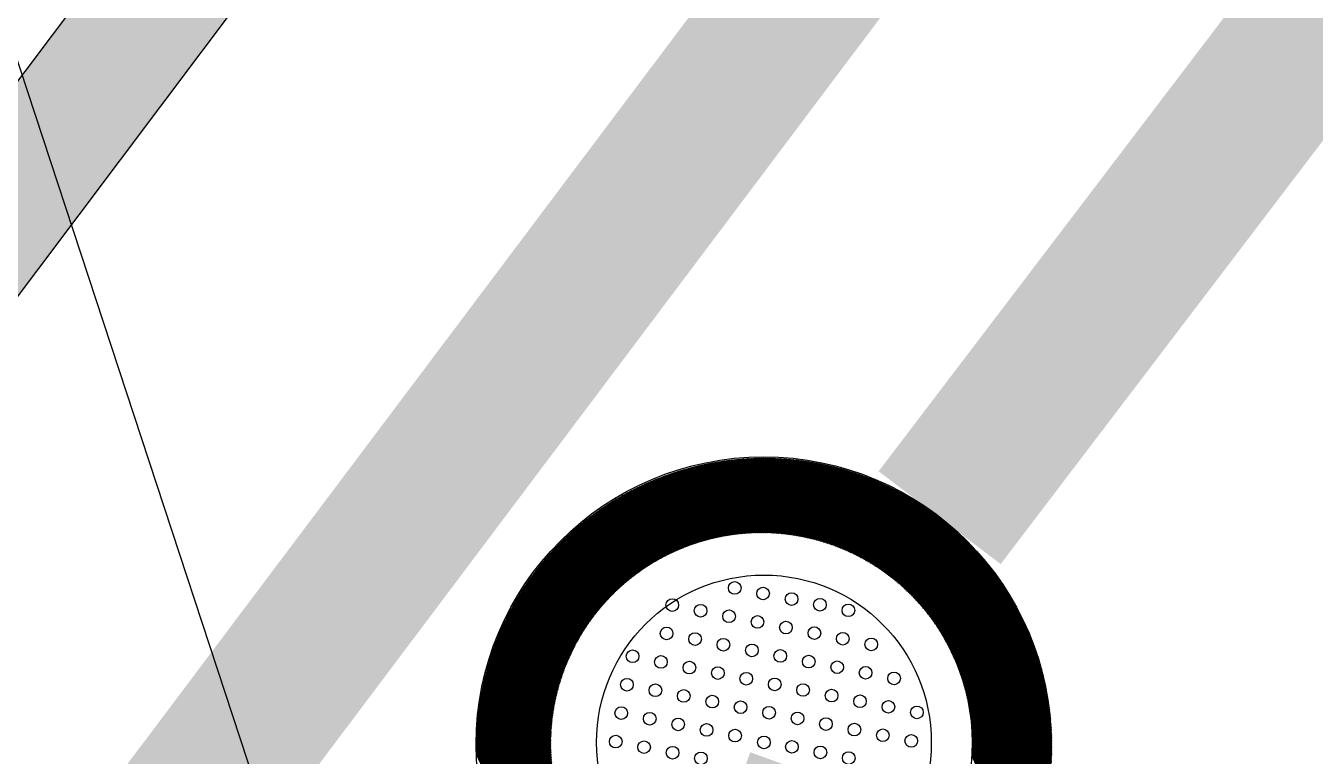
# Model space of a CAD drawing. Extents: x -111898 to 889894, y -2 to 1194865.
# Drawn here: x 476157 to 479520, y 829837 to 831743 of the extents above; entities that cross this region are included whole.
import ezdxf

# ---------------------------------------------------------------- set-up
doc = ezdxf.new("R2010")
doc.units = 0
doc.header["$LTSCALE"] = 10
doc.header["$MEASUREMENT"] = 0
for name, color, linetype in [('0-WALL', 252, 'Continuous'), ('1-单体雨水', 131, 'Continuous'), ('Gps-ZF雨水', 4, 'TG_Y'), ('WELL_ZF雨水', 4, 'Continuous'), ('WELL_雨水', 4, 'Continuous'), ('雨水标高', 4, 'Continuous')]:
    doc.layers.add(name, color=color, linetype=linetype)
doc.layers.add('GPS-ZF消防', color=1, linetype='TG_X', lineweight=60)
doc.styles.add('TG_LINETYPE', font='SIMPLEX', dxfattribs={"width": 0.8, "height": 3.5, "bigfont": 'HZTXT'})
doc.linetypes.add('TG_WX', pattern='A,3,-0.6,["WX",TG_LINETYPE,S=0.1,R=0,X=-0.52,Y=-0.15],0', length=3.6)
doc.linetypes.add('TG_X', pattern='A,5,-0.3,["X",TG_LINETYPE,S=0.1,R=0,X=-0.23,Y=-0.15],0', length=5.3)
doc.linetypes.add('TG_Y', pattern='A,2,-0.3,["Y",TG_LINETYPE,S=0.1,R=0,X=-0.25,Y=-0.15],0', length=2.3)

# ---------------------------------------------------------------- blocks, each defined once
blk = doc.blocks.new('虹吸井')
at = {"layer": 'WELL_ZF雨水', "color": 9, "linetype": 'Continuous'}
for p, q in [((-17252.1, -4222.3), (-16525, -3495.2)), ((-17252.1, -4220), (-16527.4, -3495.3)), ((-17252, -4217.7), (-16529.7, -3495.4)), ((-17251.9, -4215.4), (-16532, -3495.5)), ((-17251.8, -4213), (-16534.4, -3495.6)), ((-17251.7, -4210.7), (-16536.7, -3495.7)), ((-17251.6, -4208.3), (-16539.1, -3495.8)), ((-17251.5, -4205.9), (-16541.4, -3495.9)), ((-17251.3, -4203.6), (-16543.8, -3496)), ((-17251.2, -4201.2), (-16546.2, -3496.2)), ((-17251.1, -4198.8), (-16548.6, -3496.3)), ((-17250.9, -4196.4), (-16551, -3496.5)), ((-17250.7, -4194), (-16553.4, -3496.6)), ((-17250.6, -4191.6), (-16555.8, -3496.8)), ((-17250.4, -4189.2), (-16558.2, -3497)), ((-17250.2, -4186.7), (-16560.6, -3497.2)), ((-17250, -4184.3), (-16563.1, -3497.4)), ((-16864.1, -3836.6), (-16522.7, -3495.2)), ((-16850.4, -3825.1), (-16520.4, -3495.1)), ((-16839.7, -3816.7), (-16518.1, -3495.1)), ((-16830.6, -3809.8), (-16515.8, -3495)), ((-16822.5, -3804), (-16513.6, -3495)), ((-16815.1, -3798.8), (-16511.3, -3494.9)), ((-16808.3, -3794.2), (-16509, -3494.9)), ((-16801.8, -3789.9), (-16506.7, -3494.9)), ((-16795.7, -3786.1), (-16504.5, -3494.9)), ((-16789.8, -3782.5), (-16502.2, -3494.9)), ((-16784.2, -3779.1), (-16500, -3494.9)), ((-16778.8, -3776), (-16497.8, -3494.9)), ((-16773.6, -3773), (-16495.5, -3494.9)), ((-16768.6, -3770.2), (-16493.3, -3495)), ((-16763.7, -3767.6), (-16491.1, -3495)), ((-16758.9, -3765.1), (-16488.9, -3495)), ((-16754.3, -3762.7), (-16486.7, -3495.1)), ((-16749.8, -3760.4), (-16484.5, -3495.1)), ((-16745.3, -3758.2), (-16482.3, -3495.2)), ((-16741, -3756.1), (-16480.1, -3495.2)), ((-16736.8, -3754.1), (-16478, -3495.3)), ((-16732.6, -3752.2), (-16475.8, -3495.4)), ((-16728.5, -3750.3), (-16473.6, -3495.5)), ((-16724.5, -3748.6), (-16471.5, -3495.5)), ((-16720.5, -3746.9), (-16469.3, -3495.6)), ((-16716.6, -3745.2), (-16467.2, -3495.7)), ((-16712.8, -3743.6), (-16465, -3495.8)), ((-16709, -3742.1), (-16462.9, -3495.9)), ((-16705.3, -3740.6), (-16460.8, -3496.1)), ((-16701.6, -3739.2), (-16458.6, -3496.2)), ((-16698, -3737.8), (-16456.5, -3496.3)), ((-16694.4, -3736.5), (-16454.4, -3496.4)), ((-16690.9, -3735.2), (-16452.3, -3496.6)), ((-16687.4, -3734), (-16450.2, -3496.7)), ((-16684, -3732.7), (-16448.1, -3496.9)), ((-16680.6, -3731.6), (-16446, -3497)), ((-16677.2, -3730.5), (-16443.9, -3497.2)), ((-16673.8, -3729.4), (-16441.8, -3497.4)), ((-17249.8, -4181.8), (-16565.5, -3497.6)), ((-17249.6, -4179.4), (-16568, -3497.8)), ((-17249.4, -4176.9), (-16570.4, -3498)), ((-17249.2, -4174.5), (-16572.9, -3498.2)), ((-17248.9, -4172), (-16575.4, -3498.5)), ((-17248.7, -4169.5), (-16577.9, -3498.7)), ((-17248.4, -4167), (-16580.4, -3499)), ((-17248.1, -4164.5), (-16582.9, -3499.2)), ((-17247.9, -4161.9), (-16585.4, -3499.5)), ((-17247.6, -4159.4), (-16588, -3499.8)), ((-17247.3, -4156.9), (-16590.5, -3500.1)), ((-17247, -4154.3), (-16593, -3500.4)), ((-17246.7, -4151.8), (-16595.6, -3500.7)), ((-17246.3, -4149.2), (-16598.2, -3501)), ((-17246, -4146.6), (-16600.8, -3501.4)), ((-17245.7, -4144), (-16603.4, -3501.7)), ((-17245.3, -4141.4), (-16606, -3502.1)), ((-17244.9, -4138.8), (-16608.6, -3502.4)), ((-17244.5, -4136.2), (-16611.2, -3502.8)), ((-17244.2, -4133.5), (-16613.8, -3503.2)), ((-17243.8, -4130.9), (-16616.5, -3503.6)), ((-17243.3, -4128.2), (-16619.1, -3504)), ((-17242.9, -4125.6), (-16621.8, -3504.5)), ((-17242.5, -4122.9), (-16624.5, -3504.9)), ((-17242, -4120.2), (-16627.2, -3505.3)), ((-17241.6, -4117.5), (-16629.9, -3505.8)), ((-17241.1, -4114.8), (-16632.6, -3506.3)), ((-17240.6, -4112), (-16635.3, -3506.8)), ((-17240.1, -4109.3), (-16638.1, -3507.3)), ((-17239.6, -4106.5), (-16640.8, -3507.8)), ((-17239.1, -4103.8), (-16643.6, -3508.3)), ((-17238.5, -4101), (-16646.4, -3508.8)), ((-17238, -4098.2), (-16649.2, -3509.4)), ((-17237.4, -4095.4), (-16652, -3510)), ((-17236.8, -4092.5), (-16654.8, -3510.5)), ((-17236.2, -4089.7), (-16657.7, -3511.1)), ((-17235.6, -4086.8), (-16660.5, -3511.7)), ((-17235, -4084), (-16663.4, -3512.4)), ((-17234.4, -4081.1), (-16666.3, -3513)), ((-17233.7, -4078.2), (-16669.2, -3513.7)), ((-17233, -4075.3), (-16672.1, -3514.3)), ((-17232.3, -4072.3), (-16675, -3515)), ((-17231.6, -4069.4), (-16678, -3515.7)), ((-17230.9, -4066.4), (-16680.9, -3516.4)), ((-17230.2, -4063.4), (-16683.9, -3517.2)), ((-17229.4, -4060.4), (-16686.9, -3517.9)), ((-17228.7, -4057.4), (-16689.9, -3518.7)), ((-17227.9, -4054.4), (-16693, -3519.5)), ((-17227.1, -4051.3), (-16696, -3520.3)), ((-17226.2, -4048.3), (-16699.1, -3521.1)), ((-17225.4, -4045.2), (-16702.2, -3522)), ((-17224.5, -4042.1), (-16705.3, -3522.8)), ((-17223.6, -4038.9), (-16708.4, -3523.7)), ((-17222.7, -4035.8), (-16711.6, -3524.6)), ((-17221.8, -4032.6), (-16714.8, -3525.6)), ((-17220.8, -4029.4), (-16718, -3526.5)), ((-17219.9, -4026.2), (-16721.2, -3527.5)), ((-17218.9, -4022.9), (-16724.4, -3528.5)), ((-17217.9, -4019.7), (-16727.7, -3529.5)), ((-17216.8, -4016.4), (-16731, -3530.6)), ((-16670.5, -3728.3), (-16439.8, -3497.5)), ((-16667.3, -3727.3), (-16437.7, -3497.7)), ((-16664, -3726.3), (-16435.6, -3497.9)), ((-17215.7, -4013.1), (-16734.3, -3531.6)), ((-17214.6, -4009.7), (-16737.6, -3532.7)), ((-17213.5, -4006.4), (-16741, -3533.8)), ((-17212.4, -4003), (-16744.4, -3535)), ((-17211.2, -3999.6), (-16747.8, -3536.2)), ((-17210, -3996.1), (-16751.3, -3537.4)), ((-17208.8, -3992.6), (-16754.7, -3538.6)), ((-17207.5, -3989.1), (-16758.2, -3539.9)), ((-17206.2, -3985.6), (-16761.8, -3541.2)), ((-17204.9, -3982), (-16765.4, -3542.5)), ((-17203.5, -3978.4), (-16769, -3543.8)), ((-17202.1, -3974.8), (-16772.6, -3545.2)), ((-17200.7, -3971.1), (-16776.3, -3546.7)), ((-17199.2, -3967.4), (-16780, -3548.1)), ((-17197.7, -3963.6), (-16783.7, -3549.6)), ((-17196.2, -3959.8), (-16787.5, -3551.2)), ((-17194.6, -3956), (-16791.4, -3552.8)), ((-17193, -3952.1), (-16795.2, -3554.4)), ((-17191.3, -3948.2), (-16799.2, -3556.1)), ((-17189.6, -3944.2), (-16803.1, -3557.8)), ((-17187.8, -3940.2), (-16807.1, -3559.6)), ((-17186, -3936.2), (-16811.2, -3561.4)), ((-17184.1, -3932), (-16815.3, -3563.3)), ((-17182.2, -3927.9), (-16819.5, -3565.2)), ((-17180.2, -3923.6), (-16823.7, -3567.2)), ((-17178.1, -3919.3), (-16828, -3569.3)), ((-17176, -3915), (-16832.4, -3571.4)), ((-17173.8, -3910.5), (-16836.8, -3573.6)), ((-17171.5, -3906), (-16841.4, -3575.8)), ((-17169.2, -3901.4), (-16845.9, -3578.2)), ((-17166.8, -3896.7), (-16850.6, -3580.6)), ((-17164.2, -3892), (-16855.4, -3583.1)), ((-17161.6, -3887.1), (-16860.2, -3585.7)), ((-17158.9, -3882.2), (-16865.2, -3588.5)), ((-17156.1, -3877.1), (-16870.3, -3591.3)), ((-17153.1, -3871.9), (-16875.5, -3594.2)), ((-17150, -3866.6), (-16880.8, -3597.3)), ((-17146.8, -3861.1), (-16886.3, -3600.5)), ((-17143.4, -3855.4), (-16891.9, -3603.9)), ((-17139.9, -3849.6), (-16897.7, -3607.5)), ((-17136.1, -3843.6), (-16903.7, -3611.3)), ((-17132.1, -3837.4), (-16910, -3615.3)), ((-17127.8, -3830.9), (-16916.5, -3619.5)), ((-17123.3, -3824.1), (-16923.3, -3624.1)), ((-17118.4, -3816.9), (-16930.4, -3629)), ((-17113, -3809.3), (-16938, -3634.3)), ((-17107.2, -3801.2), (-16946.2, -3640.2)), ((-17100.6, -3792.4), (-16955, -3646.8)), ((-17093.1, -3782.7), (-16964.7, -3654.3)), ((-17084.2, -3771.5), (-16975.8, -3663.1)), ((-17073, -3758.1), (-16989.3, -3674.4)), ((-17056, -3738.9), (-17008.5, -3691.3)), ((-17252.2, -4224.6), (-16920.4, -3892.9)), ((-17252.4, -4233.8), (-16953, -3934.4)), ((-17252.3, -4226.9), (-16931.9, -3906.6)), ((-17252.3, -4229.2), (-16940.3, -3917.2)), ((-17252.3, -4231.5), (-16947.2, -3926.3)), ((-17252.5, -4240.6), (-16967, -3955.2)), ((-17252.5, -4242.9), (-16970.9, -3961.3)), ((-17252.5, -4245.1), (-16974.5, -3967.2)), ((-17252.4, -4236.1), (-16958.2, -3941.8)), ((-17252.4, -4238.4), (-16962.8, -3948.7)), ((-17252.5, -4247.4), (-16977.9, -3972.8)), ((-17252.5, -4249.6), (-16981, -3978.1)), ((-17252.4, -4251.8), (-16984, -3983.4)), ((-17252.4, -4254), (-16986.8, -3988.4)), ((-17252.4, -4256.3), (-16989.4, -3993.3)), ((-17252.3, -4258.5), (-16991.9, -3998)), ((-17252.3, -4260.7), (-16994.3, -4002.7)), ((-17252.3, -4262.9), (-16996.6, -4007.2)), ((-17252.2, -4265.1), (-16998.8, -4011.6)), ((-17252.1, -4267.2), (-17000.9, -4016)), ((-17252.1, -4269.4), (-17002.9, -4020.2)), ((-17252, -4271.6), (-17004.8, -4024.4)), ((-17251.9, -4273.8), (-17006.6, -4028.5)), ((-17251.8, -4275.9), (-17008.4, -4032.5)), ((-17251.7, -4278.1), (-17010.1, -4036.5)), ((-17251.6, -4280.2), (-17011.8, -4040.3)), ((-17251.5, -4282.4), (-17013.4, -4044.2)), ((-17251.4, -4284.5), (-17014.9, -4047.9)), ((-17251.3, -4286.6), (-17016.4, -4051.7)), ((-17251.2, -4288.7), (-17017.8, -4055.3)), ((-17251.1, -4290.9), (-17019.2, -4059)), ((-17250.9, -4293), (-17020.5, -4062.5)), ((-17250.8, -4295.1), (-17021.8, -4066.1)), ((-17250.6, -4297.2), (-17023, -4069.6)), ((-17250.5, -4299.3), (-17024.2, -4073)), ((-17250.3, -4301.4), (-17025.4, -4076.4)), ((-17250.2, -4303.4), (-17026.5, -4079.8)), ((-17250, -4305.5), (-17027.6, -4083.1)), ((-17249.8, -4307.6), (-17028.7, -4086.4)), ((-17249.7, -4309.7), (-17029.7, -4089.7)), ((-17249.5, -4311.7), (-17030.7, -4092.9)), ((-17249.3, -4313.8), (-17031.7, -4096.2)), ((-17249.1, -4315.8), (-17032.6, -4099.3)), ((-17248.9, -4317.9), (-17033.5, -4102.5)), ((-17248.7, -4319.9), (-17034.4, -4105.6)), ((-17248.5, -4322), (-17035.2, -4108.7)), ((-17248.3, -4324), (-17036, -4111.8)), ((-17248.1, -4326), (-17036.8, -4114.8)), ((-17247.8, -4328.1), (-17037.6, -4117.8)), ((-17247.6, -4330.1), (-17038.4, -4120.8)), ((-17247.4, -4332.1), (-17039.1, -4123.8)), ((-17247.1, -4334.1), (-17039.8, -4126.7)), ((-17246.9, -4336.1), (-17040.5, -4129.6)), ((-17246.7, -4338.1), (-17041.1, -4132.6)), ((-17246.4, -4340.1), (-17041.8, -4135.4)), ((-17246.1, -4342.1), (-17042.4, -4138.3)), ((-17245.9, -4344.1), (-17043, -4141.1)), ((-17245.6, -4346), (-17043.5, -4144)), ((-17245.3, -4348), (-17044.1, -4146.8)), ((-17245.1, -4350), (-17044.6, -4149.5)), ((-17244.8, -4351.9), (-17045.2, -4152.3)), ((-17244.5, -4353.9), (-17045.7, -4155.1)), ((-17244.2, -4355.9), (-17046.1, -4157.8)), ((-17243.9, -4357.8), (-17046.6, -4160.5)), ((-17243.6, -4359.8), (-17047.1, -4163.2)), ((-17243.3, -4361.7), (-17047.5, -4165.9)), ((-17243, -4363.6), (-17047.9, -4168.5)), ((-17242.7, -4365.6), (-17048.3, -4171.2)), ((-17242.4, -4367.5), (-17048.7, -4173.8)), ((-17242.1, -4369.4), (-17049.1, -4176.4)), ((-17241.7, -4371.3), (-17049.4, -4179)), ((-17241.4, -4373.3), (-17049.8, -4181.6)), ((-17241.1, -4375.2), (-17050.1, -4184.2)), ((-17240.7, -4377.1), (-17050.4, -4186.8)), ((-17240.4, -4379), (-17050.7, -4189.3)), ((-17240, -4380.9), (-17051, -4191.8)), ((-17239.7, -4382.8), (-17051.3, -4194.4)), ((-17239.3, -4384.6), (-17051.5, -4196.9)), ((-17239, -4386.5), (-17051.8, -4199.4)), ((-17238.6, -4388.4), (-17052, -4201.8)), ((-17238.2, -4390.3), (-17052.3, -4204.3)), ((-17237.9, -4392.2), (-17052.5, -4206.8)), ((-17237.5, -4394), (-17052.7, -4209.2)), ((-17237.1, -4395.9), (-17052.8, -4211.6)), ((-17236.7, -4397.8), (-17053, -4214.1)), ((-17236.3, -4399.6), (-17053.2, -4216.5)), ((-17235.9, -4401.5), (-17053.3, -4218.9)), ((-17235.5, -4403.3), (-17053.5, -4221.3)), ((-17235.1, -4405.2), (-17053.6, -4223.6)), ((-17234.7, -4407), (-17053.7, -4226)), ((-17234.3, -4408.8), (-17053.8, -4228.3)), ((-17233.9, -4410.7), (-17053.9, -4230.7)), ((-17233.5, -4412.5), (-17054, -4233)), ((-17233.1, -4414.3), (-17054.1, -4235.3)), ((-17232.7, -4416.1), (-17054.2, -4237.7)), ((-17232.2, -4418), (-17054.2, -4240)), ((-17231.8, -4419.8), (-17054.3, -4242.3)), ((-17231.4, -4421.6), (-17054.3, -4244.5)), ((-17230.9, -4423.4), (-17054.3, -4246.8)), ((-17230.5, -4425.2), (-17054.4, -4249.1)), ((-17230, -4427), (-17054.4, -4251.3)), ((-17229.6, -4428.8), (-17054.4, -4253.6)), ((-17229.1, -4430.6), (-17054.4, -4255.8)), ((-17228.7, -4432.4), (-17054.4, -4258)), ((-17228.2, -4434.1), (-17054.3, -4260.3)), ((-17227.7, -4435.9), (-17054.3, -4262.5)), ((-17227.3, -4437.7), (-17054.2, -4264.7)), ((-17226.8, -4439.5), (-17054.2, -4266.9)), ((-17226.3, -4441.2), (-17054.1, -4269)), ((-17225.8, -4443), (-17054.1, -4271.2)), ((-17225.4, -4444.8), (-17054, -4273.4)), ((-17224.9, -4446.5), (-17053.9, -4275.5)), ((-17224.4, -4448.3), (-17053.8, -4277.7)), ((-17223.9, -4450), (-17053.7, -4279.8)), ((-17223.4, -4451.8), (-17053.6, -4282)), ((-17222.9, -4453.5), (-17053.5, -4284.1)), ((-17222.4, -4455.2), (-17053.3, -4286.2)), ((-17221.9, -4457), (-17053.2, -4288.3)), ((-17221.3, -4458.7), (-17053.1, -4290.4)), ((-17220.8, -4460.4), (-17052.9, -4292.5)), ((-17220.3, -4462.2), (-17052.8, -4294.6)), ((-17219.8, -4463.9), (-17052.6, -4296.7)), ((-17219.3, -4465.6), (-17052.4, -4298.8)), ((-17218.7, -4467.3), (-17052.3, -4300.8)), ((-17218.2, -4469), (-17052.1, -4302.9)), ((-16465.7, -4994), (-15753.4, -4281.6)), ((-16463.4, -4993.9), (-15753.5, -4284)), ((-16461, -4993.7), (-15753.6, -4286.4)), ((-16458.6, -4993.6), (-15753.8, -4288.8)), ((-16456.2, -4993.5), (-15753.9, -4291.2)), ((-16453.8, -4993.3), (-15754, -4293.5)), ((-16451.4, -4993.2), (-15754.2, -4296)), ((-16449, -4993), (-15754.4, -4298.4)), ((-16446.6, -4992.8), (-15754.6, -4300.8)), ((-16444.1, -4992.6), (-15754.7, -4303.2)), ((-17217.7, -4470.7), (-17051.9, -4305)), ((-17217.1, -4472.4), (-17051.7, -4307)), ((-17216.6, -4474.1), (-17051.5, -4309)), ((-17216, -4475.8), (-17051.3, -4311.1)), ((-17215.5, -4477.5), (-17051, -4313.1)), ((-17214.9, -4479.2), (-17050.8, -4315.1)), ((-17214.4, -4480.9), (-17050.6, -4317.1)), ((-17213.8, -4482.6), (-17050.3, -4319.1)), ((-17213.2, -4484.3), (-17050.1, -4321.1)), ((-17212.7, -4486), (-17049.8, -4323.1)), ((-17212.1, -4487.6), (-17049.6, -4325.1)), ((-17211.5, -4489.3), (-17049.3, -4327.1)), ((-17211, -4491), (-17049, -4329.1)), ((-17210.4, -4492.6), (-17048.8, -4331)), ((-17209.8, -4494.3), (-17048.5, -4333)), ((-17209.2, -4496), (-17048.2, -4334.9)), ((-17208.6, -4497.6), (-17047.9, -4336.9)), ((-16441.7, -4992.4), (-15754.9, -4305.7)), ((-16439.3, -4992.2), (-15755.1, -4308.1)), ((-16436.8, -4992), (-15755.3, -4310.6)), ((-16434.3, -4991.8), (-15755.6, -4313)), ((-16431.9, -4991.6), (-15755.8, -4315.5)), ((-16429.4, -4991.3), (-15756, -4318)), ((-16426.9, -4991.1), (-15756.3, -4320.5)), ((-16424.4, -4990.8), (-15756.5, -4323)), ((-16421.9, -4990.6), (-15756.8, -4325.5)), ((-16419.3, -4990.3), (-15757.1, -4328)), ((-16416.8, -4990), (-15757.4, -4330.6)), ((-16414.3, -4989.7), (-15757.7, -4333.1)), ((-16411.7, -4989.4), (-15758, -4335.6)), ((-17208, -4499.3), (-17047.6, -4338.8)), ((-17207.4, -4500.9), (-17047.3, -4340.8)), ((-17206.8, -4502.6), (-17046.9, -4342.7)), ((-17206.2, -4504.2), (-17046.6, -4344.6)), ((-17205.6, -4505.8), (-17046.3, -4346.5)), ((-17205, -4507.5), (-17046, -4348.4)), ((-17204.4, -4509.1), (-17045.6, -4350.3)), ((-17203.8, -4510.7), (-17045.3, -4352.2)), ((-17203.2, -4512.4), (-17044.9, -4354.1)), ((-17202.5, -4514), (-17044.6, -4356)), ((-17201.9, -4515.6), (-17044.2, -4357.9)), ((-17201.3, -4517.2), (-17043.8, -4359.8)), ((-17200.7, -4518.8), (-17043.5, -4361.6)), ((-17200, -4520.4), (-17043.1, -4363.5)), ((-17199.4, -4522.1), (-17042.7, -4365.4)), ((-17198.7, -4523.7), (-17042.3, -4367.2)), ((-17198.1, -4525.3), (-17041.9, -4369.1)), ((-17197.4, -4526.9), (-17041.5, -4370.9)), ((-16409.2, -4989.1), (-15758.3, -4338.2)), ((-16406.6, -4988.7), (-15758.6, -4340.8)), ((-16404, -4988.4), (-15759, -4343.4)), ((-16401.4, -4988.1), (-15759.3, -4346)), ((-16398.8, -4987.7), (-15759.7, -4348.6)), ((-16396.2, -4987.3), (-15760, -4351.2)), ((-16393.6, -4986.9), (-15760.4, -4353.8)), ((-16390.9, -4986.6), (-15760.8, -4356.4)), ((-16388.3, -4986.2), (-15761.2, -4359.1)), ((-16385.6, -4985.7), (-15761.6, -4361.7)), ((-16383, -4985.3), (-15762.1, -4364.4)), ((-16380.3, -4984.9), (-15762.5, -4367.1)), ((-16377.6, -4984.4), (-15762.9, -4369.8)), ((-17196.8, -4528.5), (-17041.1, -4372.8)), ((-17196.1, -4530), (-17040.7, -4374.6)), ((-17195.5, -4531.6), (-17040.3, -4376.4)), ((-17194.8, -4533.2), (-17039.8, -4378.2)), ((-17194.2, -4534.8), (-17039.4, -4380)), ((-17193.5, -4536.4), (-17039, -4381.9)), ((-17192.8, -4538), (-17038.5, -4383.7)), ((-17192.2, -4539.5), (-17038.1, -4385.5)), ((-17191.5, -4541.1), (-17037.6, -4387.3)), ((-17190.8, -4542.7), (-17037.2, -4389)), ((-17190.1, -4544.2), (-17036.7, -4390.8)), ((-17189.5, -4545.8), (-17036.3, -4392.6)), ((-17188.8, -4547.4), (-17035.8, -4394.4)), ((-17188.1, -4548.9), (-17035.3, -4396.2)), ((-17187.4, -4550.5), (-17034.8, -4397.9)), ((-17186.7, -4552), (-17034.3, -4399.7)), ((-17186, -4553.6), (-17033.9, -4401.4)), ((-17185.3, -4555.1), (-17033.4, -4403.2)), ((-17184.6, -4556.7), (-17032.9, -4404.9)), ((-16374.9, -4984), (-15763.4, -4372.5)), ((-16372.1, -4983.5), (-15763.9, -4375.2)), ((-16369.4, -4983), (-15764.4, -4378)), ((-16366.7, -4982.5), (-15764.9, -4380.7)), ((-16363.9, -4982), (-15765.4, -4383.5)), ((-16361.1, -4981.5), (-15765.9, -4386.2)), ((-16358.4, -4980.9), (-15766.4, -4389)), ((-16355.6, -4980.4), (-15767, -4391.8)), ((-16352.7, -4979.8), (-15767.6, -4394.6)), ((-16349.9, -4979.2), (-15768.1, -4397.5)), ((-16347.1, -4978.6), (-15768.7, -4400.3)), ((-16344.2, -4978), (-15769.4, -4403.1)), ((-17183.9, -4558.2), (-17032.4, -4406.7)), ((-17183.2, -4559.7), (-17031.8, -4408.4)), ((-17182.5, -4561.3), (-17031.3, -4410.1)), ((-17181.8, -4562.8), (-17030.8, -4411.9)), ((-17181, -4564.3), (-17030.3, -4413.6)), ((-17180.3, -4565.9), (-17029.8, -4415.3)), ((-17179.6, -4567.4), (-17029.2, -4417)), ((-17178.9, -4568.9), (-17028.7, -4418.7)), ((-17178.1, -4570.4), (-17028.1, -4420.4)), ((-17177.4, -4571.9), (-17027.6, -4422.1)), ((-17176.7, -4573.4), (-17027, -4423.8)), ((-17175.9, -4575), (-17026.5, -4425.5)), ((-17175.2, -4576.5), (-17025.9, -4427.2)), ((-17174.5, -4578), (-17025.4, -4428.9)), ((-17173.7, -4579.5), (-17024.8, -4430.5)), ((-17173, -4581), (-17024.2, -4432.2)), ((-17172.2, -4582.4), (-17023.6, -4433.9)), ((-17171.5, -4583.9), (-17023.1, -4435.5)), ((-17170.7, -4585.4), (-17022.5, -4437.2)), ((-17169.9, -4586.9), (-17021.9, -4438.9)), ((-16341.3, -4977.4), (-15770, -4406)), ((-16338.5, -4976.7), (-15770.6, -4408.9)), ((-16335.6, -4976.1), (-15771.3, -4411.8)), ((-16332.6, -4975.4), (-15771.9, -4414.7)), ((-16329.7, -4974.7), (-15772.6, -4417.7)), ((-16326.8, -4974), (-15773.3, -4420.6)), ((-16323.8, -4973.3), (-15774.1, -4423.6)), ((-16320.8, -4972.6), (-15774.8, -4426.6)), ((-16317.8, -4971.8), (-15775.6, -4429.6)), ((-16314.8, -4971), (-15776.3, -4432.6)), ((-16311.8, -4970.2), (-15777.1, -4435.6)), ((-16308.7, -4969.4), (-15777.9, -4438.7)), ((-17169.2, -4588.4), (-17021.3, -4440.5)), ((-17168.4, -4589.9), (-17020.7, -4442.1)), ((-17167.7, -4591.4), (-17020.1, -4443.8)), ((-17166.9, -4592.8), (-17019.5, -4445.4)), ((-17166.1, -4594.3), (-17018.9, -4447.1)), ((-17165.3, -4595.8), (-17018.2, -4448.7)), ((-17164.6, -4597.2), (-17017.6, -4450.3)), ((-17163.8, -4598.7), (-17017, -4451.9)), ((-17163, -4600.2), (-17016.4, -4453.5)), ((-17162.2, -4601.6), (-17015.7, -4455.1)), ((-17161.4, -4603.1), (-17015.1, -4456.8)), ((-17160.6, -4604.5), (-17014.4, -4458.4)), ((-17159.8, -4606), (-17013.8, -4460)), ((-17159, -4607.4), (-17013.1, -4461.5)), ((-17158.2, -4608.9), (-17012.5, -4463.1)), ((-17157.4, -4610.3), (-17011.8, -4464.7)), ((-17156.6, -4611.8), (-17011.2, -4466.3)), ((-17155.8, -4613.2), (-17010.5, -4467.9)), ((-17155, -4614.6), (-17009.8, -4469.4)), ((-17154.2, -4616.1), (-17009.1, -4471)), ((-17153.4, -4617.5), (-17008.5, -4472.6)), ((-16305.6, -4968.6), (-15778.8, -4441.7)), ((-16302.5, -4967.8), (-15779.6, -4444.8)), ((-16299.4, -4966.9), (-15780.5, -4447.9)), ((-16296.3, -4966), (-15781.4, -4451.1)), ((-16293.1, -4965.1), (-15782.3, -4454.2)), ((-16290, -4964.2), (-15783.2, -4457.4)), ((-16286.8, -4963.2), (-15784.2, -4460.6)), ((-16283.5, -4962.2), (-15785.1, -4463.8)), ((-16280.3, -4961.2), (-15786.1, -4467.1)), ((-16277, -4960.2), (-15787.2, -4470.3)), ((-17152.6, -4618.9), (-17007.8, -4474.1)), ((-17151.7, -4620.3), (-17007.1, -4475.7)), ((-17150.9, -4621.8), (-17006.4, -4477.3)), ((-17150.1, -4623.2), (-17005.7, -4478.8)), ((-17149.3, -4624.6), (-17005, -4480.3)), ((-17148.4, -4626), (-17004.3, -4481.9)), ((-17147.6, -4627.4), (-17003.6, -4483.4)), ((-17146.8, -4628.8), (-17002.9, -4485)), ((-17145.9, -4630.2), (-17002.2, -4486.5)), ((-17145.1, -4631.6), (-17001.4, -4488)), ((-17144.2, -4633), (-17000.7, -4489.5)), ((-17143.4, -4634.4), (-17000, -4491.1)), ((-17142.5, -4635.8), (-16999.3, -4492.6)), ((-17141.7, -4637.2), (-16998.5, -4494.1)), ((-17140.8, -4638.6), (-16997.8, -4495.6)), ((-17140, -4640), (-16997.1, -4497.1)), ((-17139.1, -4641.4), (-16996.3, -4498.6)), ((-17138.2, -4642.8), (-16995.6, -4500.1)), ((-17137.4, -4644.1), (-16994.8, -4501.6)), ((-17136.5, -4645.5), (-16994, -4503.1)), ((-17135.6, -4646.9), (-16993.3, -4504.5)), ((-17134.8, -4648.3), (-16992.5, -4506)), ((-16273.7, -4959.2), (-15788.2, -4473.6)), ((-16270.4, -4958.1), (-15789.3, -4476.9)), ((-16267.1, -4957), (-15790.4, -4480.3)), ((-16263.7, -4955.9), (-15791.5, -4483.7)), ((-16260.3, -4954.7), (-15792.6, -4487)), ((-16256.9, -4953.6), (-15793.8, -4490.5)), ((-16253.5, -4952.4), (-15795, -4493.9)), ((-16250, -4951.1), (-15796.3, -4497.4)), ((-16246.5, -4949.9), (-15797.5, -4500.9)), ((-16242.9, -4948.6), (-15798.8, -4504.4)), ((-17133.9, -4649.6), (-16991.7, -4507.5)), ((-17133, -4651), (-16991, -4509)), ((-17132.1, -4652.4), (-16990.2, -4510.4)), ((-17131.2, -4653.7), (-16989.4, -4511.9)), ((-17130.4, -4655.1), (-16988.6, -4513.4)), ((-17129.5, -4656.4), (-16987.8, -4514.8)), ((-17128.6, -4657.8), (-16987.1, -4516.3)), ((-17127.7, -4659.2), (-16986.3, -4517.7)), ((-17126.8, -4660.5), (-16985.5, -4519.2)), ((-17125.9, -4661.8), (-16984.7, -4520.6)), ((-17125, -4663.2), (-16983.9, -4522.1)), ((-17124.1, -4664.5), (-16983, -4523.5)), ((-17123.2, -4665.9), (-16982.2, -4524.9)), ((-17122.3, -4667.2), (-16981.4, -4526.3)), ((-17121.4, -4668.5), (-16980.6, -4527.8)), ((-17120.4, -4669.9), (-16979.8, -4529.2)), ((-17119.5, -4671.2), (-16978.9, -4530.6)), ((-17118.6, -4672.5), (-16978.1, -4532)), ((-17117.7, -4673.9), (-16977.3, -4533.4)), ((-17116.8, -4675.2), (-16976.4, -4534.8)), ((-17115.8, -4676.5), (-16975.6, -4536.2)), ((-17114.9, -4677.8), (-16974.7, -4537.6)), ((-17114, -4679.1), (-16973.9, -4539)), ((-16239.3, -4947.2), (-15800.1, -4508)), ((-16235.7, -4945.9), (-15801.5, -4511.6)), ((-16232.1, -4944.5), (-15802.9, -4515.3)), ((-16228.4, -4943), (-15804.3, -4518.9)), ((-16224.7, -4941.6), (-15805.8, -4522.7)), ((-16221, -4940.1), (-15807.3, -4526.4)), ((-17113, -4680.4), (-16973, -4540.4)), ((-17112.1, -4681.7), (-16972.2, -4541.8)), ((-17111.2, -4683.1), (-16971.3, -4543.2)), ((-17110.2, -4684.4), (-16970.5, -4544.6)), ((-17109.3, -4685.7), (-16969.6, -4546)), ((-17108.3, -4687), (-16968.7, -4547.3)), ((-17107.4, -4688.3), (-16967.9, -4548.7)), ((-17106.4, -4689.5), (-16967, -4550.1)), ((-17105.5, -4690.8), (-16966.1, -4551.5)), ((-17104.5, -4692.1), (-16965.2, -4552.8)), ((-17103.6, -4693.4), (-16964.3, -4554.2)), ((-17102.6, -4694.7), (-16963.4, -4555.5)), ((-17101.7, -4696), (-16962.5, -4556.9)), ((-17100.7, -4697.3), (-16961.6, -4558.2)), ((-17099.7, -4698.5), (-16960.7, -4559.6)), ((-17098.7, -4699.8), (-16959.8, -4560.9)), ((-17097.8, -4701.1), (-16958.9, -4562.2)), ((-17096.8, -4702.4), (-16958, -4563.6)), ((-17095.8, -4703.6), (-16957.1, -4564.9)), ((-17094.8, -4704.9), (-16956.2, -4566.2)), ((-17093.9, -4706.2), (-16955.3, -4567.6)), ((-17092.9, -4707.4), (-16954.3, -4568.9)), ((-17091.9, -4708.7), (-16953.4, -4570.2)), ((-17090.9, -4709.9), (-16952.5, -4571.5)), ((-17089.9, -4711.2), (-16951.5, -4572.8)), ((-17088.9, -4712.4), (-16950.6, -4574.1)), ((-17087.9, -4713.7), (-16949.7, -4575.4)), ((-17086.9, -4714.9), (-16948.7, -4576.7)), ((-17085.9, -4716.2), (-16947.8, -4578)), ((-17084.9, -4717.4), (-16946.8, -4579.3)), ((-17083.9, -4718.6), (-16945.9, -4580.6)), ((-17082.9, -4719.9), (-16944.9, -4581.9)), ((-17081.9, -4721.1), (-16943.9, -4583.2)), ((-17080.9, -4722.3), (-16943, -4584.5)), ((-17079.9, -4723.6), (-16942, -4585.7)), ((-17078.8, -4724.8), (-16941, -4587)), ((-17077.8, -4726), (-16940.1, -4588.3)), ((-17076.8, -4727.2), (-16939.1, -4589.5)), ((-17075.8, -4728.5), (-16938.1, -4590.8)), ((-17074.7, -4729.7), (-16937.1, -4592.1)), ((-17073.7, -4730.9), (-16936.1, -4593.3)), ((-17072.7, -4732.1), (-16935.1, -4594.6)), ((-17071.6, -4733.3), (-16934.1, -4595.8)), ((-17070.6, -4734.5), (-16933.1, -4597.1)), ((-17069.6, -4735.7), (-16932.1, -4598.3)), ((-17068.5, -4736.9), (-16931.1, -4599.6)), ((-17067.5, -4738.1), (-16930.1, -4600.8)), ((-17066.4, -4739.3), (-16929.1, -4602)), ((-17065.4, -4740.5), (-16928.1, -4603.3)), ((-17064.3, -4741.7), (-16927.1, -4604.5)), ((-17063.3, -4742.9), (-16926.1, -4605.7)), ((-17062.2, -4744.1), (-16925, -4606.9)), ((-17061.1, -4745.3), (-16924, -4608.1)), ((-17060.1, -4746.5), (-16923, -4609.4)), ((-17059, -4747.6), (-16921.9, -4610.6)), ((-17058, -4748.8), (-16920.9, -4611.8)), ((-17056.9, -4750), (-16919.9, -4613)), ((-17055.8, -4751.2), (-16918.8, -4614.2)), ((-17054.7, -4752.3), (-16917.8, -4615.4)), ((-17053.7, -4753.5), (-16916.7, -4616.6)), ((-17052.6, -4754.7), (-16915.7, -4617.8)), ((-17051.5, -4755.8), (-16914.6, -4618.9)), ((-17050.4, -4757), (-16913.5, -4620.1)), ((-17049.3, -4758.2), (-16912.5, -4621.3)), ((-17048.2, -4759.3), (-16911.4, -4622.5)), ((-17047.2, -4760.5), (-16910.3, -4623.7)), ((-17046.1, -4761.6), (-16909.3, -4624.8)), ((-17045, -4762.8), (-16908.2, -4626)), ((-17043.9, -4763.9), (-16907.1, -4627.2)), ((-17042.8, -4765.1), (-16906, -4628.3)), ((-17041.7, -4766.2), (-16904.9, -4629.5)), ((-17040.6, -4767.3), (-16903.9, -4630.6)), ((-17039.5, -4768.5), (-16902.8, -4631.8)), ((-17038.3, -4769.6), (-16901.7, -4632.9)), ((-17037.2, -4770.8), (-16900.6, -4634.1)), ((-17036.1, -4771.9), (-16899.5, -4635.2)), ((-17035, -4773), (-16898.4, -4636.4)), ((-17033.9, -4774.1), (-16897.2, -4637.5)), ((-17032.8, -4775.3), (-16896.1, -4638.6)), ((-17031.6, -4776.4), (-16895, -4639.8)), ((-17030.5, -4777.5), (-16893.9, -4640.9)), ((-17029.4, -4778.6), (-16892.8, -4642)), ((-17028.3, -4779.7), (-16891.7, -4643.1)), ((-17027.1, -4780.8), (-16890.5, -4644.3)), ((-17026, -4782), (-16889.4, -4645.4)), ((-17024.8, -4783.1), (-16888.3, -4646.5)), ((-17023.7, -4784.2), (-16887.1, -4647.6)), ((-17022.6, -4785.3), (-16886, -4648.7)), ((-17021.4, -4786.4), (-16884.8, -4649.8)), ((-17020.3, -4787.5), (-16883.7, -4650.9)), ((-17019.1, -4788.6), (-16882.5, -4652)), ((-17018, -4789.7), (-16881.4, -4653.1)), ((-17016.8, -4790.7), (-16880.2, -4654.2)), ((-17015.7, -4791.8), (-16879.1, -4655.2)), ((-17014.5, -4792.9), (-16877.9, -4656.3)), ((-17013.3, -4794), (-16876.7, -4657.4)), ((-17012.2, -4795.1), (-16875.6, -4658.5)), ((-17011, -4796.2), (-16874.4, -4659.5)), ((-17009.8, -4797.2), (-16873.2, -4660.6)), ((-17008.7, -4798.3), (-16872, -4661.7)), ((-17007.5, -4799.4), (-16870.8, -4662.7)), ((-17006.3, -4800.5), (-16869.6, -4663.8)), ((-17005.1, -4801.5), (-16868.5, -4664.8)), ((-17004, -4802.6), (-16867.3, -4665.9)), ((-17002.8, -4803.6), (-16866.1, -4666.9)), ((-17001.6, -4804.7), (-16864.9, -4668)), ((-17000.4, -4805.8), (-16863.7, -4669)), ((-16999.2, -4806.8), (-16862.5, -4670.1)), ((-16998, -4807.9), (-16861.2, -4671.1)), ((-16996.8, -4808.9), (-16860, -4672.1)), ((-16995.6, -4810), (-16858.8, -4673.2)), ((-16994.4, -4811), (-16857.6, -4674.2)), ((-16470.4, -4994.2), (-16146.2, -4670)), ((-16468.1, -4994.1), (-16117.5, -4643.6)), ((-16993.2, -4812.1), (-16856.4, -4675.2)), ((-16992, -4813.1), (-16855.1, -4676.2)), ((-16990.8, -4814.1), (-16853.9, -4677.2)), ((-16989.6, -4815.2), (-16852.7, -4678.3)), ((-16988.4, -4816.2), (-16851.4, -4679.3)), ((-16987.2, -4817.2), (-16850.2, -4680.3)), ((-16986, -4818.3), (-16849, -4681.3)), ((-16984.7, -4819.3), (-16847.7, -4682.3)), ((-16983.5, -4820.3), (-16846.5, -4683.3)), ((-16982.3, -4821.3), (-16845.2, -4684.3)), ((-16981.1, -4822.3), (-16844, -4685.2)), ((-16979.8, -4823.4), (-16842.7, -4686.2)), ((-16978.6, -4824.4), (-16841.4, -4687.2)), ((-16977.4, -4825.4), (-16840.2, -4688.2)), ((-16976.1, -4826.4), (-16838.9, -4689.2)), ((-16974.9, -4827.4), (-16837.6, -4690.1)), ((-16973.7, -4828.4), (-16836.4, -4691.1)), ((-16972.4, -4829.4), (-16835.1, -4692.1)), ((-16971.2, -4830.4), (-16833.8, -4693)), ((-16969.9, -4831.4), (-16832.5, -4694)), ((-16968.7, -4832.4), (-16831.2, -4695)), ((-16967.4, -4833.4), (-16829.9, -4695.9)), ((-16966.2, -4834.4), (-16828.6, -4696.9)), ((-16964.9, -4835.4), (-16827.3, -4697.8)), ((-16963.6, -4836.4), (-16826, -4698.7)), ((-16962.4, -4837.3), (-16824.7, -4699.7)), ((-16961.1, -4838.3), (-16823.4, -4700.6)), ((-16959.8, -4839.3), (-16822.1, -4701.5)), ((-16958.6, -4840.3), (-16820.8, -4702.5)), ((-16957.3, -4841.2), (-16819.5, -4703.4)), ((-16956, -4842.2), (-16818.1, -4704.3)), ((-16954.7, -4843.2), (-16816.8, -4705.2)), ((-16953.5, -4844.1), (-16815.5, -4706.2)), ((-16952.2, -4845.1), (-16814.1, -4707.1)), ((-16950.9, -4846.1), (-16812.8, -4708)), ((-16482.1, -4994.6), (-16194.3, -4706.9)), ((-16479.7, -4994.6), (-16187, -4701.8)), ((-16477.4, -4994.5), (-16178.9, -4696)), ((-16475.1, -4994.4), (-16170, -4689.2)), ((-16472.8, -4994.3), (-16159.5, -4681)), ((-16949.6, -4847), (-16811.5, -4708.9)), ((-16948.3, -4848), (-16810.1, -4709.8)), ((-16947, -4848.9), (-16808.8, -4710.7)), ((-16945.7, -4849.9), (-16807.4, -4711.6)), ((-16944.4, -4850.8), (-16806.1, -4712.5)), ((-16943.1, -4851.8), (-16804.7, -4713.4)), ((-16941.8, -4852.7), (-16803.4, -4714.2)), ((-16940.5, -4853.7), (-16802, -4715.1)), ((-16939.2, -4854.6), (-16800.6, -4716)), ((-16937.9, -4855.5), (-16799.3, -4716.9)), ((-16936.6, -4856.5), (-16797.9, -4717.7)), ((-16935.3, -4857.4), (-16796.5, -4718.6)), ((-16934, -4858.3), (-16795.1, -4719.5)), ((-16932.7, -4859.3), (-16793.7, -4720.3)), ((-16931.3, -4860.2), (-16792.3, -4721.2)), ((-16930, -4861.1), (-16791, -4722)), ((-16928.7, -4862), (-16789.6, -4722.9)), ((-16927.4, -4862.9), (-16788.2, -4723.7)), ((-16926, -4863.8), (-16786.8, -4724.6)), ((-16924.7, -4864.8), (-16785.3, -4725.4)), ((-16923.4, -4865.7), (-16783.9, -4726.3)), ((-16922, -4866.6), (-16782.5, -4727.1)), ((-16920.7, -4867.5), (-16781.1, -4727.9)), ((-16919.3, -4868.4), (-16779.7, -4728.7)), ((-16918, -4869.3), (-16778.3, -4729.6)), ((-16916.6, -4870.2), (-16776.8, -4730.4)), ((-16915.3, -4871.1), (-16775.4, -4731.2)), ((-16913.9, -4872), (-16774, -4732)), ((-16912.6, -4872.8), (-16772.5, -4732.8)), ((-16911.2, -4873.7), (-16771.1, -4733.6)), ((-16909.8, -4874.6), (-16769.6, -4734.4)), ((-16908.5, -4875.5), (-16768.2, -4735.2)), ((-16907.1, -4876.4), (-16766.7, -4736)), ((-16905.7, -4877.2), (-16765.3, -4736.8)), ((-16904.4, -4878.1), (-16763.8, -4737.6)), ((-16903, -4879), (-16762.4, -4738.3)), ((-16901.6, -4879.9), (-16760.9, -4739.1)), ((-16900.2, -4880.7), (-16759.4, -4739.9)), ((-16898.9, -4881.6), (-16757.9, -4740.7)), ((-16897.5, -4882.4), (-16756.5, -4741.4)), ((-16504.8, -4994.9), (-16250.3, -4740.4)), ((-16502.5, -4994.9), (-16245.5, -4737.9)), ((-16500.3, -4994.9), (-16240.6, -4735.2)), ((-16498, -4994.9), (-16235.6, -4732.5)), ((-16495.8, -4994.9), (-16230.4, -4729.5)), ((-16493.5, -4994.8), (-16225.1, -4726.4)), ((-16491.2, -4994.8), (-16219.5, -4723.1)), ((-16489, -4994.8), (-16213.7, -4719.5)), ((-16486.7, -4994.7), (-16207.6, -4715.6)), ((-16484.4, -4994.7), (-16201.1, -4711.5)), ((-16896.1, -4883.3), (-16755, -4742.2)), ((-16894.7, -4884.2), (-16753.5, -4743)), ((-16893.3, -4885), (-16752, -4743.7)), ((-16891.9, -4885.9), (-16750.5, -4744.5)), ((-16890.5, -4886.7), (-16749, -4745.2)), ((-16889.1, -4887.6), (-16747.5, -4745.9)), ((-16887.7, -4888.4), (-16746, -4746.7)), ((-16886.3, -4889.2), (-16744.5, -4747.4)), ((-16884.9, -4890.1), (-16743, -4748.2)), ((-16883.5, -4890.9), (-16741.5, -4748.9)), ((-16882.1, -4891.7), (-16739.9, -4749.6)), ((-16880.7, -4892.6), (-16738.4, -4750.3)), ((-16879.2, -4893.4), (-16736.9, -4751)), ((-16877.8, -4894.2), (-16735.4, -4751.8)), ((-16876.4, -4895), (-16733.8, -4752.5)), ((-16875, -4895.9), (-16732.3, -4753.2)), ((-16873.5, -4896.7), (-16730.7, -4753.9)), ((-16872.1, -4897.5), (-16729.2, -4754.6)), ((-16870.7, -4898.3), (-16727.6, -4755.3)), ((-16869.2, -4899.1), (-16726.1, -4755.9)), ((-16867.8, -4899.9), (-16724.5, -4756.6)), ((-16866.3, -4900.7), (-16722.9, -4757.3)), ((-16864.9, -4901.5), (-16721.4, -4758)), ((-16863.5, -4902.3), (-16719.8, -4758.7)), ((-16862, -4903.1), (-16718.2, -4759.3)), ((-16860.6, -4903.9), (-16716.6, -4760)), ((-16859.1, -4904.7), (-16715.1, -4760.6)), ((-16857.6, -4905.5), (-16713.5, -4761.3)), ((-16856.2, -4906.3), (-16711.9, -4762)), ((-16854.7, -4907), (-16710.3, -4762.6)), ((-16853.2, -4907.8), (-16708.7, -4763.2)), ((-16851.8, -4908.6), (-16707.1, -4763.9)), ((-16850.3, -4909.4), (-16705.5, -4764.5)), ((-16848.8, -4910.1), (-16703.9, -4765.2)), ((-16847.4, -4910.9), (-16702.2, -4765.8)), ((-16845.9, -4911.7), (-16700.6, -4766.4)), ((-16844.4, -4912.4), (-16699, -4767)), ((-16842.9, -4913.2), (-16697.4, -4767.6)), ((-16841.4, -4913.9), (-16695.7, -4768.2)), ((-16839.9, -4914.7), (-16694.1, -4768.9)), ((-16838.4, -4915.4), (-16692.4, -4769.5)), ((-16836.9, -4916.2), (-16690.8, -4770)), ((-16835.4, -4916.9), (-16689.1, -4770.6)), ((-16833.9, -4917.7), (-16687.5, -4771.2)), ((-16832.4, -4918.4), (-16685.8, -4771.8)), ((-16830.9, -4919.2), (-16684.1, -4772.4)), ((-16829.4, -4919.9), (-16682.5, -4773)), ((-16827.9, -4920.6), (-16680.8, -4773.5)), ((-16826.4, -4921.3), (-16679.1, -4774.1)), ((-16824.9, -4922.1), (-16677.4, -4774.7)), ((-16823.3, -4922.8), (-16675.8, -4775.2)), ((-16550.4, -4993.4), (-16331.9, -4774.9)), ((-16548.3, -4993.5), (-16328.5, -4773.7)), ((-16546.2, -4993.6), (-16325.1, -4772.6)), ((-16544, -4993.7), (-16321.7, -4771.4)), ((-16541.9, -4993.9), (-16318.2, -4770.1)), ((-16539.8, -4994), (-16314.7, -4768.8)), ((-16537.6, -4994.1), (-16311.1, -4767.5)), ((-16535.5, -4994.2), (-16307.5, -4766.1)), ((-16533.3, -4994.3), (-16303.8, -4764.7)), ((-16531.2, -4994.3), (-16300.1, -4763.3)), ((-16529, -4994.4), (-16296.3, -4761.7)), ((-16526.8, -4994.5), (-16292.5, -4760.1)), ((-16524.7, -4994.6), (-16288.6, -4758.5)), ((-16522.5, -4994.6), (-16284.7, -4756.8)), ((-16520.3, -4994.7), (-16280.6, -4755)), ((-16518.1, -4994.7), (-16276.6, -4753.2)), ((-16515.9, -4994.8), (-16272.4, -4751.3)), ((-16513.7, -4994.8), (-16268.2, -4749.3)), ((-16511.5, -4994.8), (-16263.8, -4747.2)), ((-16509.2, -4994.9), (-16259.4, -4745)), ((-16507, -4994.9), (-16254.9, -4742.8)), ((-16821.8, -4923.5), (-16674.1, -4775.8)), ((-16820.3, -4924.2), (-16672.4, -4776.3)), ((-16818.7, -4924.9), (-16670.7, -4776.9)), ((-16817.2, -4925.7), (-16669, -4777.4)), ((-16815.7, -4926.4), (-16667.2, -4777.9)), ((-16814.1, -4927.1), (-16665.5, -4778.5)), ((-16812.6, -4927.8), (-16663.8, -4779)), ((-16811, -4928.5), (-16662.1, -4779.5)), ((-16809.5, -4929.2), (-16660.3, -4780)), ((-16807.9, -4929.9), (-16658.6, -4780.5)), ((-16806.4, -4930.6), (-16656.9, -4781)), ((-16804.8, -4931.2), (-16655.1, -4781.5)), ((-16803.3, -4931.9), (-16653.4, -4782)), ((-16801.7, -4932.6), (-16651.6, -4782.5)), ((-16800.1, -4933.3), (-16649.9, -4783)), ((-16798.6, -4934), (-16648.1, -4783.5)), ((-16797, -4934.6), (-16646.3, -4784)), ((-16795.4, -4935.3), (-16644.6, -4784.4)), ((-16793.9, -4936), (-16642.8, -4784.9)), ((-16792.3, -4936.6), (-16641, -4785.4)), ((-16790.7, -4937.3), (-16639.2, -4785.8)), ((-16789.1, -4938), (-16637.4, -4786.3)), ((-16787.5, -4938.6), (-16635.6, -4786.7)), ((-16785.9, -4939.3), (-16633.8, -4787.2)), ((-16784.3, -4939.9), (-16632, -4787.6)), ((-16782.7, -4940.6), (-16630.2, -4788)), ((-16781.1, -4941.2), (-16628.4, -4788.4)), ((-16779.5, -4941.9), (-16626.5, -4788.9)), ((-16777.9, -4942.5), (-16624.7, -4789.3)), ((-16776.3, -4943.1), (-16622.9, -4789.7)), ((-16774.7, -4943.8), (-16621, -4790.1)), ((-16773.1, -4944.4), (-16619.2, -4790.5)), ((-16771.4, -4945), (-16617.3, -4790.9)), ((-16769.8, -4945.6), (-16615.5, -4791.3)), ((-16768.2, -4946.2), (-16613.6, -4791.6)), ((-16766.6, -4946.9), (-16611.7, -4792)), ((-16764.9, -4947.5), (-16609.9, -4792.4)), ((-16763.3, -4948.1), (-16608, -4792.8)), ((-16761.7, -4948.7), (-16606.1, -4793.1)), ((-16760, -4949.3), (-16604.2, -4793.5)), ((-16758.4, -4949.9), (-16602.3, -4793.8)), ((-16756.7, -4950.5), (-16600.4, -4794.2)), ((-16755.1, -4951.1), (-16598.5, -4794.5)), ((-16753.4, -4951.7), (-16596.6, -4794.8)), ((-16751.8, -4952.3), (-16594.6, -4795.1)), ((-16750.1, -4952.8), (-16592.7, -4795.5)), ((-16748.4, -4953.4), (-16590.8, -4795.8)), ((-16746.8, -4954), (-16588.8, -4796.1)), ((-16745.1, -4954.6), (-16586.9, -4796.4)), ((-16743.4, -4955.1), (-16584.9, -4796.7)), ((-16741.7, -4955.7), (-16583, -4797)), ((-16740.1, -4956.3), (-16581, -4797.2)), ((-16738.4, -4956.8), (-16579.1, -4797.5)), ((-16736.7, -4957.4), (-16577.1, -4797.8)), ((-16735, -4957.9), (-16575.1, -4798)), ((-16733.3, -4958.5), (-16573.1, -4798.3)), ((-16731.6, -4959), (-16571.1, -4798.5)), ((-16729.9, -4959.6), (-16569.1, -4798.8)), ((-16728.2, -4960.1), (-16567.1, -4799)), ((-16726.5, -4960.7), (-16565.1, -4799.2)), ((-16724.8, -4961.2), (-16563, -4799.5)), ((-16723.1, -4961.7), (-16561, -4799.7)), ((-16721.3, -4962.3), (-16559, -4799.9)), ((-16719.6, -4962.8), (-16556.9, -4800.1)), ((-16717.9, -4963.3), (-16554.9, -4800.3)), ((-16716.2, -4963.8), (-16552.8, -4800.5)), ((-16714.4, -4964.3), (-16550.8, -4800.6)), ((-16712.7, -4964.8), (-16548.7, -4800.8)), ((-16711, -4965.3), (-16546.6, -4801)), ((-16709.2, -4965.8), (-16544.5, -4801.1)), ((-16707.5, -4966.3), (-16542.4, -4801.3)), ((-16705.7, -4966.8), (-16540.3, -4801.4)), ((-16704, -4967.3), (-16538.2, -4801.6)), ((-16702.2, -4967.8), (-16536.1, -4801.7)), ((-16700.4, -4968.3), (-16534, -4801.8)), ((-16698.7, -4968.8), (-16531.8, -4801.9)), ((-16696.9, -4969.3), (-16529.7, -4802)), ((-16695.1, -4969.7), (-16527.5, -4802.1)), ((-16693.4, -4970.2), (-16525.4, -4802.2)), ((-16691.6, -4970.7), (-16523.2, -4802.3)), ((-16689.8, -4971.1), (-16521, -4802.3)), ((-16688, -4971.6), (-16518.8, -4802.4)), ((-16686.2, -4972), (-16516.7, -4802.5)), ((-16684.4, -4972.5), (-16514.5, -4802.5)), ((-16682.6, -4972.9), (-16512.2, -4802.5)), ((-16680.8, -4973.4), (-16510, -4802.6)), ((-16679, -4973.8), (-16507.8, -4802.6)), ((-16677.2, -4974.3), (-16505.6, -4802.6)), ((-16675.4, -4974.7), (-16503.3, -4802.6)), ((-16673.6, -4975.1), (-16501.1, -4802.6)), ((-16671.8, -4975.5), (-16498.8, -4802.6)), ((-16669.9, -4976), (-16496.5, -4802.5)), ((-16668.1, -4976.4), (-16494.2, -4802.5)), ((-16666.3, -4976.8), (-16492, -4802.5)), ((-16664.4, -4977.2), (-16489.7, -4802.4)), ((-16662.6, -4977.6), (-16487.3, -4802.3)), ((-16660.8, -4978), (-16485, -4802.3)), ((-16658.9, -4978.4), (-16482.7, -4802.2)), ((-16657.1, -4978.8), (-16480.3, -4802.1)), ((-16655.2, -4979.2), (-16478, -4802)), ((-16653.3, -4979.6), (-16475.6, -4801.8)), ((-16651.5, -4979.9), (-16473.3, -4801.7)), ((-16649.6, -4980.3), (-16470.9, -4801.6)), ((-16647.7, -4980.7), (-16468.5, -4801.4)), ((-16645.9, -4981.1), (-16466.1, -4801.3)), ((-16644, -4981.4), (-16463.6, -4801.1)), ((-16642.1, -4981.8), (-16461.2, -4800.9)), ((-16640.2, -4982.1), (-16458.8, -4800.7)), ((-16638.3, -4982.5), (-16456.3, -4800.5)), ((-16636.4, -4982.8), (-16453.9, -4800.3)), ((-16634.5, -4983.2), (-16451.4, -4800)), ((-16632.6, -4983.5), (-16448.9, -4799.8)), ((-16630.7, -4983.9), (-16446.4, -4799.5)), ((-16628.8, -4984.2), (-16443.9, -4799.3)), ((-16626.9, -4984.5), (-16441.3, -4799)), ((-16624.9, -4984.8), (-16438.8, -4798.7)), ((-16623, -4985.1), (-16436.2, -4798.4)), ((-16621.1, -4985.5), (-16433.6, -4798)), ((-16619.1, -4985.8), (-16431.1, -4797.7)), ((-16617.2, -4986.1), (-16428.5, -4797.3)), ((-16615.2, -4986.4), (-16425.8, -4797)), ((-16613.3, -4986.7), (-16423.2, -4796.6)), ((-16611.3, -4987), (-16420.6, -4796.2)), ((-16609.4, -4987.2), (-16417.9, -4795.8)), ((-16607.4, -4987.5), (-16415.2, -4795.3)), ((-16605.4, -4987.8), (-16412.5, -4794.9)), ((-16603.5, -4988.1), (-16409.8, -4794.4)), ((-16601.5, -4988.3), (-16407.1, -4793.9)), ((-16599.5, -4988.6), (-16404.3, -4793.4)), ((-16597.5, -4988.8), (-16401.6, -4792.9)), ((-16595.5, -4989.1), (-16398.8, -4792.4)), ((-16593.5, -4989.3), (-16396, -4791.8)), ((-16591.5, -4989.6), (-16393.2, -4791.2)), ((-16589.5, -4989.8), (-16390.3, -4790.6)), ((-16587.5, -4990.1), (-16387.5, -4790)), ((-16585.5, -4990.3), (-16384.6, -4789.4)), ((-16583.5, -4990.5), (-16381.7, -4788.7)), ((-16581.4, -4990.7), (-16378.8, -4788.1)), ((-16579.4, -4990.9), (-16375.8, -4787.4)), ((-16577.4, -4991.1), (-16372.9, -4786.6)), ((-16575.3, -4991.4), (-16369.9, -4785.9)), ((-16573.3, -4991.5), (-16366.9, -4785.1)), ((-16571.2, -4991.7), (-16363.8, -4784.3)), ((-16569.2, -4991.9), (-16360.8, -4783.5)), ((-16567.1, -4992.1), (-16357.7, -4782.7)), ((-16565, -4992.3), (-16354.6, -4781.8)), ((-16563, -4992.5), (-16351.4, -4780.9)), ((-16560.9, -4992.6), (-16348.2, -4780)), ((-16558.8, -4992.8), (-16345, -4779)), ((-16556.7, -4992.9), (-16341.8, -4778)), ((-16554.6, -4993.1), (-16338.5, -4777)), ((-16552.5, -4993.2), (-16335.2, -4775.9))]:
    blk.add_line(p, q, dxfattribs=at)
at = {"layer": 'WELL_ZF雨水', "color": 1}
for centre, radius in [((-16504.6, -4246.4), 750), ((-16506.5, -4254.1), 550), ((-16509.5, -4247.6), 436.5)]:
    blk.add_circle(centre, radius, dxfattribs=at)
at = {"layer": 'WELL_ZF雨水', "color": 0, "linetype": 'ByBlock'}
for centre in [(-16720.4, -3900.2), (-16720.4, -3900.2), (-16720.4, -3900.2), (-16645.8, -3888.4), (-16708.6, -3974.9), (-16708.6, -3974.9), (-16708.6, -3974.9), (-16634, -3963), (-16634, -3963), (-16634, -3963), (-16634, -3963), (-16783.3, -3986.7), (-16783.3, -3986.7), (-16783.3, -3986.7), (-16696.8, -4049.5), (-16696.8, -4049.5), (-16622.1, -4037.7), (-16622.1, -4037.7), (-16622.1, -4037.7), (-16547.5, -4025.9), (-16846.1, -4073.2), (-16846.1, -4073.2), (-16771.4, -4061.3), (-16771.4, -4061.3), (-16610.3, -4112.3), (-16535.7, -4100.5), (-16834.3, -4147.8), (-16834.3, -4147.8), (-16759.6, -4136), (-16759.6, -4136), (-16685, -4124.2), (-16685, -4124.2), (-16685, -4124.2), (-16908.9, -4159.6), (-16523.8, -4175.2), (-16747.8, -4210.6), (-16747.8, -4210.6), (-16673.1, -4198.8), (-16673.1, -4198.8), (-16673.1, -4198.8), (-16598.5, -4187), (-16897.1, -4234.3), (-16822.4, -4222.5), (-16822.4, -4222.5), (-16736, -4285.3), (-16736, -4285.3), (-16736, -4285.3), (-16661.3, -4273.5), (-16661.3, -4273.5), (-16661.3, -4273.5), (-16586.7, -4261.6), (-16885.3, -4308.9), (-16810.6, -4297.1), (-16810.6, -4297.1), (-16649.5, -4348.1), (-16649.5, -4348.1), (-16649.5, -4348.1), (-16574.8, -4336.3), (-16500.2, -4324.5), (-16873.4, -4383.6), (-16798.8, -4371.8), (-16798.8, -4371.8), (-16724.1, -4359.9), (-16724.1, -4359.9), (-16724.1, -4359.9), (-16413.7, -4387.3), (-16563, -4410.9), (-16488.4, -4399.1), (-16787, -4446.4), (-16787, -4446.4), (-16712.3, -4434.6), (-16712.3, -4434.6), (-16712.3, -4434.6), (-16637.7, -4422.8), (-16637.7, -4422.8), (-16637.7, -4422.8), (-16861.6, -4458.2), (-16551.2, -4485.6), (-16476.5, -4473.8), (-16401.9, -4461.9), (-16775.1, -4521.1), (-16775.1, -4521.1), (-16775.1, -4521.1), (-16700.5, -4509.2), (-16700.5, -4509.2), (-16700.5, -4509.2), (-16625.8, -4497.4), (-16625.8, -4497.4), (-16625.8, -4497.4), (-16625.8, -4497.4), (-16464.7, -4548.4), (-16464.7, -4548.4), (-16390.1, -4536.6), (-16390.1, -4536.6), (-16688.7, -4583.9), (-16688.7, -4583.9), (-16688.7, -4583.9), (-16614, -4572.1), (-16614, -4572.1), (-16539.4, -4560.2), (-16539.4, -4560.2), (-16763.3, -4595.7), (-16763.3, -4595.7), (-16763.3, -4595.7), (-16452.9, -4623.1), (-16378.2, -4611.2), (-16602.2, -4646.7), (-16527.5, -4634.9)]:
    blk.add_circle(centre, 16.5, dxfattribs=at)
at = {"layer": 'WELL_ZF雨水', "color": 1, "linetype": 'ByBlock'}
blk.add_circle((-16509.5, -4247.6), 16.5, dxfattribs=at)

msp = doc.modelspace()

# ---------------------------------------------------------------- hatches: boundary and pattern name
at = {"layer": '0-WALL'}
h = msp.add_hatch(dxfattribs=at)
h.set_pattern_fill('草坪或沼泽', color=8, scale=400, angle=-0.20026)
h.set_pattern_definition([(359.79974, (-824318.4, 704905.5), (1605.5824, 1594.398), [240, -48, 64, -48, 240, -960]), (359.79974, (-824398.3, 704953.8), (1605.5824, 1594.398), [160, -120, 240, -120, 160, -800]), (359.79974, (-823836, 705591.9), (1605.5824, 1594.398), [200, -80, 200, -1120]), (359.79974, (-824634.9, 705914.7), (1605.5824, 1594.398), [80, -160, 80, -1280]), (89.79974, (-824474.9, 705914.1), (-1594.398, 1605.5824), [144, -1456]), (89.79974, (-823998.3, 704952.4), (-1594.398, 1605.5824), [160, -1440]), (89.79974, (-823596, 705591), (-1594.398, 1605.5824), [160, -1440]), (44.79974, (-823790.3, 704935.7), (5.5922, 1599.9902), [160, -2102.7417]), (134.79974, (-824206.3, 704937.2), (-1599.9902, 5.5922), [160, -2102.7417]), (63.23469, (-823838.3, 704943.9), (5.5922, 1599.99023), [160, -3417.7088]), (75.7635, (-823918.27, 704952.15), (5.59221, 1599.99023), [160, -6436.969]), (75.7635, (-823516.03, 705590.75), (5.59221, 1599.99023), [128, -6468.969]), (75.7635, (-824442.9, 705914), (5.59221, 1599.99023), [112, -6484.969]), (103.835987, (-824078.27, 704952.7), (5.59221, 1599.99023), [160, -6436.969]), (103.835987, (-823676.03, 705591.3), (5.59221, 1599.99023), [128, -6468.969]), (103.835987, (-824506.9, 705914.2), (5.59221, 1599.99023), [112, -6484.969]), (116.364795, (-824158.3, 704945), (5.5922, 1599.99023), [160, -3417.7069])])
edge = h.paths.add_edge_path()
edge.add_line((741503.08, 933538.38), (741712.87, 934018.57))
edge.add_line((741712.87, 934018.57), (745060.96, 941812.89))
edge.add_line((745060.96, 941812.89), (766890.86, 1001849.76))
edge.add_line((766890.86, 1001849.76), (760346.98, 1016169.02))
edge.add_line((760346.98, 1016169.02), (737579.78, 1026362.54))
edge.add_line((737579.78, 1026362.54), (720756.11, 1037729.77))
edge.add_line((720756.11, 1037729.77), (653654.65, 1067773.01))
edge.add_line((653654.65, 1067773.01), (467795.25, 820503.81))
edge.add_line((467795.25, 820503.81), (468143.58, 820404.89))
edge.add_line((468143.58, 820404.89), (647181.92, 1058601.18))
edge.add_line((647181.92, 1058601.18), (648464.56, 1058132.56))
edge.add_line((648464.56, 1058132.56), (650350.23, 1063296.8))
edge.add_line((650350.23, 1063296.8), (720796.15, 1037558.69))
edge.add_line((720796.15, 1037558.69), (718909.6, 1032395.07))
edge.add_line((718909.6, 1032395.07), (725484.49, 1029992.9))
edge.add_line((725484.49, 1029992.9), (726513.26, 1032808.65))
edge.add_line((726513.26, 1032808.65), (729331.07, 1031779.14))
edge.add_line((729331.07, 1031779.14), (728302.36, 1028963.46))
edge.add_line((728302.36, 1028963.46), (747084.56, 1022101.19))
edge.add_line((747084.56, 1022101.19), (755217.14, 1018452.95))
edge.add_arc((743028.5, 1006160.87), 17310.64, -14.619994, 45.242091, ccw=False)
edge.add_line((759778.64, 1001791.54), (760685.99, 1001458.08))
edge.add_line((760685.99, 1001458.08), (765094.65, 999847.31))
edge.add_line((765094.65, 999847.31), (740941.69, 933744.02))
edge.add_line((740941.69, 933744.02), (741503.08, 933538.38))

# ---------------------------------------------------------------- linework, layer by layer
for p, q in [((653654.65, 1067773.01), (467795.25, 820503.81)), ((468143.58, 820404.89), (647181.92, 1058601.18))]:
    msp.add_line(p, q, dxfattribs=at)
at = {"layer": '1-单体雨水', "const_width": 90}
msp.add_lwpolyline([(484584.86, 827410.81), (478031.21, 829805.25)], dxfattribs=at)
at = {"layer": 'GPS-ZF消防', "linetype": 'TG_WX', "ltscale": 0.1, "const_width": 400}
msp.add_lwpolyline([(462907.81, 811505.01), (480552.68, 834979.92)], dxfattribs=at)
at = {"layer": 'Gps-ZF雨水', "ltscale": 0.1, "const_width": 400}
msp.add_lwpolyline([(478540.66, 830459.66), (481239.14, 834006.19)], dxfattribs=at)
at = {"layer": '雨水标高'}
msp.add_line((477130.62, 828621.6), (474945.74, 835273.33), dxfattribs=at)

# ---------------------------------------------------------------- block references
at = {"layer": 'WELL_雨水', "xscale": 1.000294828886357, "yscale": 1.000294828886357, "zscale": 1.000294828886357, "rotation": 249.8235820578625}
msp.add_blockref('虹吸井', (476374.39, 812906.77), dxfattribs=at)

doc.saveas('drawing.dxf')
